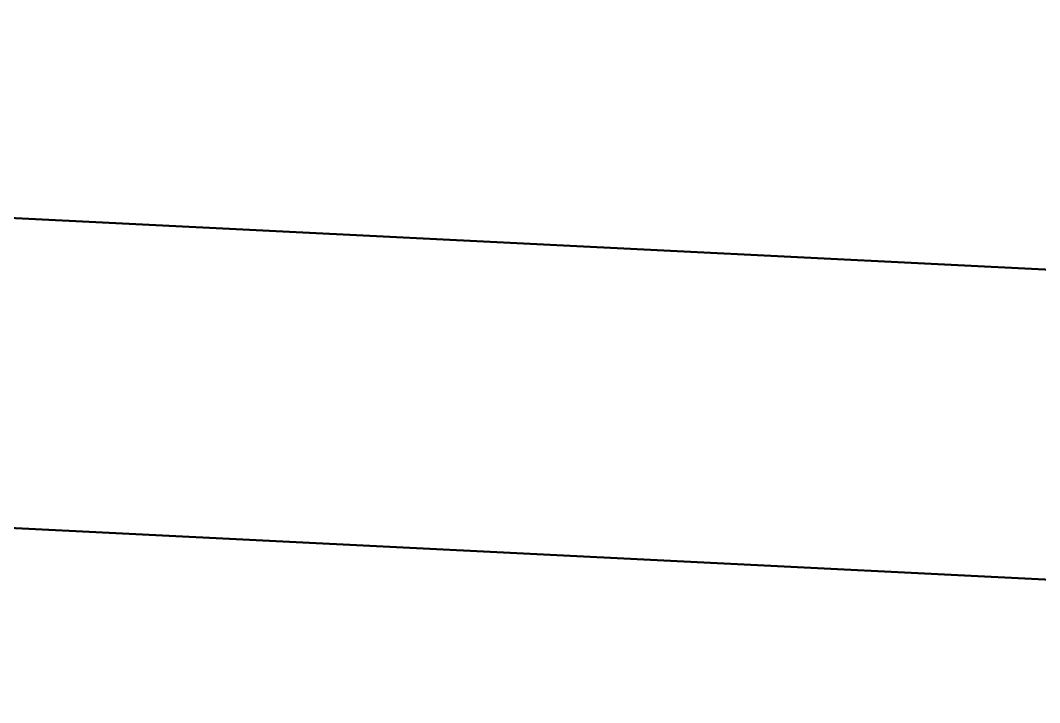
# Model space of a CAD drawing. Header units: metres. Extents: x 10 to 831, y 10 to 584.
# Drawn here: x 55.54 to 62.11, y 306 to 310.4 of the extents above; entities that cross this region are included whole.
import ezdxf

# ---------------------------------------------------------------- set-up
doc = ezdxf.new("R2010")
doc.units = ezdxf.units.M
doc.layers.add('CUT', color=7, linetype='Continuous', lineweight=50)
doc.layers.add('VIS', color=8, linetype='Continuous', lineweight=13)

msp = doc.modelspace()

# ---------------------------------------------------------------- linework, layer by layer
at = {"layer": 'CUT'}
for p, q in [((78, 308.002), (30, 310.402)), ((30, 308.402), (78, 306.002))]:
    msp.add_line(p, q, dxfattribs=at)
at = {"layer": 'VIS'}
for p, q in [((30, 310.402), (78, 308.002)), ((41.0104, 309.8516), (57.9816, 309.0028)), ((62.722, 308.766), (43.9076, 309.7068)), ((51.8084, 309.3116), (65.646, 308.6196)), ((53.6304, 309.2204), (55.676, 309.118)), ((54.9328, 309.1552), (57.3552, 309.0344)), ((55.0648, 309.1488), (55.5404, 309.1248)), ((55.2296, 309.1404), (55.6924, 309.1172)), ((55.3476, 309.1348), (55.8724, 309.1084)), ((55.6604, 309.1188), (55.4604, 309.1288)), ((55.6624, 309.1188), (55.4624, 309.1288)), ((55.4652, 309.1288), (55.6268, 309.1208)), ((55.4728, 309.1284), (55.6696, 309.1184)), ((55.6796, 309.118), (55.486, 309.1276)), ((55.9828, 309.1028), (55.4896, 309.1276)), ((55.5496, 309.1244), (55.7472, 309.1148)), ((55.558, 309.124), (55.756, 309.1144)), ((55.5664, 309.1236), (55.7632, 309.114)), ((55.5996, 309.122), (55.7996, 309.112)), ((55.604, 309.122), (55.8036, 309.112)), ((55.6184, 309.1212), (55.8144, 309.1112)), ((55.8444, 309.1096), (55.6456, 309.1196)), ((55.82, 309.1108), (55.6476, 309.1196)), ((55.6532, 309.1192), (55.8532, 309.1092)), ((55.654, 309.1192), (56.1468, 309.0948)), ((55.6604, 309.1188), (55.8604, 309.1088)), ((55.6624, 309.1188), (55.8624, 309.1088)), ((55.67, 309.1184), (55.87, 309.1084)), ((55.6796, 309.118), (55.8732, 309.1084)), ((55.716, 309.116), (55.9156, 309.1064)), ((55.7336, 309.1152), (55.88, 309.108)), ((55.966, 309.1036), (55.766, 309.1136)), ((55.7776, 309.1132), (56.346, 309.0848)), ((55.7828, 309.1128), (57.5492, 309.0244)), ((55.7884, 309.1124), (56.8884, 309.0576)), ((55.81, 309.1116), (55.9776, 309.1032)), ((55.82, 309.1108), (55.9928, 309.1024)), ((56.4236, 309.0808), (55.8236, 309.1108)), ((56.0352, 309.1004), (55.8376, 309.11)), ((55.8444, 309.1096), (56.0432, 309.1)), ((56.016, 309.1012), (55.8572, 309.1092)), ((55.8576, 309.1092), (56.0532, 309.0992)), ((55.8772, 309.108), (56.0372, 309.1)), ((55.8816, 309.108), (56.478, 309.078)), ((55.8996, 309.1072), (56.4988, 309.0772)), ((55.9032, 309.1068), (56.0768, 309.098)), ((55.904, 309.1068), (56.0744, 309.0984)), ((55.9184, 309.106), (56.1184, 309.096)), ((56.4912, 309.0776), (55.938, 309.1052)), ((55.9568, 309.104), (56.1056, 309.0968)), ((55.966, 309.1036), (56.1656, 309.0936)), ((55.9828, 309.1028), (56.182, 309.0928)), ((56.148, 309.0948), (55.9952, 309.1024)), ((56.0148, 309.1012), (56.1956, 309.0924)), ((56.016, 309.1012), (56.1744, 309.0932)), ((56.0236, 309.1008), (56.2236, 309.0908)), ((56.024, 309.1008), (56.1892, 309.0924)), ((56.0248, 309.1008), (56.2184, 309.0912)), ((56.0352, 309.1004), (56.2328, 309.0904)), ((56.0444, 309.0996), (56.5928, 309.0724)), ((56.07, 309.0984), (56.2492, 309.0896)), ((56.1172, 309.096), (56.3116, 309.0864)), ((56.1224, 309.096), (56.6756, 309.0684)), ((56.3108, 309.0864), (56.1284, 309.0956)), ((56.1328, 309.0952), (56.6676, 309.0688)), ((56.3088, 309.0864), (56.1396, 309.0952)), ((56.148, 309.0948), (56.3008, 309.0868)), ((56.1552, 309.0944), (56.3092, 309.0864)), ((56.192, 309.0924), (56.3912, 309.0824)), ((56.2408, 309.09), (56.432, 309.0804)), ((56.2492, 309.0896), (56.444, 309.08)), ((56.26, 309.0888), (56.4312, 309.0804)), ((56.2604, 309.0888), (56.7108, 309.0664)), ((56.4604, 309.0788), (56.2604, 309.0888)), ((56.274, 309.0884), (56.4736, 309.0784)), ((56.286, 309.0876), (56.7408, 309.0648)), ((56.3064, 309.0868), (56.462, 309.0788)), ((56.3088, 309.0864), (56.4784, 309.078)), ((56.3108, 309.0864), (56.4936, 309.0772)), ((56.5104, 309.0764), (56.3152, 309.0864)), ((56.5112, 309.0764), (56.3384, 309.0852)), ((56.4036, 309.082), (56.6036, 309.072)), ((56.4332, 309.0804), (56.5944, 309.0724)), ((56.6396, 309.07), (56.4408, 309.08)), ((56.4452, 309.0796), (56.6452, 309.0696)), ((56.4816, 309.078), (56.6496, 309.0696)), ((56.5104, 309.0764), (56.7056, 309.0668)), ((56.5112, 309.0764), (56.684, 309.068)), ((57.5428, 309.0248), (56.544, 309.0748)), ((56.7652, 309.0636), (56.5656, 309.0736)), ((56.5972, 309.072), (56.7708, 309.0636)), ((56.638, 309.07), (56.8368, 309.06)), ((56.6396, 309.07), (56.8384, 309.06)), ((56.84, 309.06), (56.64, 309.07)), ((56.6484, 309.0696), (56.8244, 309.0608)), ((56.6552, 309.0692), (56.8548, 309.0592)), ((56.686, 309.0676), (56.8512, 309.0596)), ((57.1628, 309.044), (56.698, 309.0672)), ((56.7176, 309.066), (56.9172, 309.056)), ((56.738, 309.0652), (56.9188, 309.056)), ((56.7472, 309.0648), (56.9452, 309.0548)), ((56.7484, 309.0644), (56.9484, 309.0544)), ((56.7652, 309.0636), (56.9652, 309.0536)), ((56.7792, 309.0632), (56.978, 309.0532)), ((56.788, 309.0628), (56.9676, 309.0536)), ((56.794, 309.0624), (56.99, 309.0524)), ((56.7996, 309.062), (56.9932, 309.0524)), ((56.9672, 309.0536), (56.8084, 309.0616)), ((56.9868, 309.0528), (56.8172, 309.0612)), ((56.8364, 309.06), (56.9964, 309.052)), ((56.84, 309.06), (57.04, 309.05)), ((56.84, 309.06), (57.04, 309.05)), ((56.842, 309.06), (57.0412, 309.05)), ((57.4372, 309.03), (56.848, 309.0596)), ((56.8496, 309.0596), (56.9984, 309.052)), ((56.8628, 309.0588), (57.0628, 309.0488)), ((56.8956, 309.0572), (57.09, 309.0476)), ((56.9316, 309.0556), (57.1284, 309.0456)), ((56.9672, 309.0536), (57.1256, 309.0456)), ((56.9868, 309.0528), (57.156, 309.044)), ((57.2024, 309.042), (57.0296, 309.0504)), ((57.0312, 309.0504), (57.2268, 309.0408)), ((57.0376, 309.05), (57.2164, 309.0412)), ((57.0444, 309.0496), (57.634, 309.0204)), ((57.0808, 309.048), (57.2348, 309.0404)), ((57.0836, 309.048), (57.274, 309.0384)), ((57.268, 309.0388), (57.0976, 309.0472)), ((57.1288, 309.0456), (57.326, 309.0356)), ((57.1396, 309.0452), (57.336, 309.0352)), ((57.1432, 309.0448), (57.3432, 309.0348)), ((57.1536, 309.0444), (57.3216, 309.036)), ((57.1556, 309.0444), (57.3536, 309.0344)), ((57.1964, 309.042), (57.3424, 309.0348)), ((57.1988, 309.042), (57.3988, 309.032)), ((57.2024, 309.042), (57.3748, 309.0332)), ((57.2204, 309.0408), (57.418, 309.0312)), ((57.4068, 309.0316), (57.2244, 309.0408)), ((57.4296, 309.0304), (57.23, 309.0404)), ((57.2672, 309.0388), (57.4592, 309.0292)), ((57.268, 309.0388), (57.4384, 309.03)), ((57.2744, 309.0384), (58.2748, 308.9884)), ((57.3404, 309.0348), (57.4844, 309.0276)), ((57.348, 309.0344), (57.5136, 309.0264)), ((57.3872, 309.0328), (57.5784, 309.0232)), ((57.3916, 309.0324), (59.4616, 308.9288)), ((57.4008, 309.032), (57.5624, 309.024)), ((57.4068, 309.0316), (57.5896, 309.0224)), ((57.966, 309.0036), (57.4132, 309.0312)), ((57.6168, 309.0212), (57.4232, 309.0308)), ((57.4332, 309.0304), (57.632, 309.0204)), ((57.9184, 309.006), (57.4428, 309.03)), ((57.4452, 309.0296), (57.594, 309.0224)), ((57.6608, 309.0188), (57.4608, 309.0288)), ((57.4612, 309.0288), (57.6416, 309.02)), ((57.9548, 309.0044), (57.4616, 309.0288)), ((57.4724, 309.0284), (58.0692, 308.9984)), ((57.6828, 309.018), (57.4872, 309.0276)), ((57.4988, 309.0272), (57.9536, 309.0044)), ((57.5072, 309.0268), (58.0556, 308.9992)), ((57.676, 309.018), (57.5232, 309.026)), ((57.574, 309.0232), (57.7676, 309.0136)), ((57.5776, 309.0232), (57.7736, 309.0132)), ((59.2736, 308.9384), (57.58, 309.0232)), ((57.5972, 309.022), (58.1504, 308.9944)), ((57.6012, 309.022), (57.7596, 309.014)), ((57.6032, 309.022), (57.8032, 309.012)), ((57.6168, 309.0212), (57.8108, 309.0116)), ((57.6536, 309.0192), (57.8536, 309.0092)), ((57.6608, 309.0188), (57.8608, 309.0088)), ((57.6708, 309.0184), (57.8708, 309.0084)), ((57.674, 309.0184), (57.8684, 309.0084)), ((57.676, 309.018), (57.8288, 309.0104)), ((57.6828, 309.018), (57.878, 309.008)), ((57.7096, 309.0164), (57.9088, 309.0064)), ((57.8932, 309.0072), (57.7204, 309.016)), ((57.7288, 309.0156), (57.9196, 309.006)), ((57.7504, 309.0144), (58.7476, 308.9648)), ((57.7624, 309.014), (58.2128, 308.9912)), ((57.7812, 309.0128), (57.9276, 309.0056)), ((57.7824, 309.0128), (59.92, 308.906)), ((57.7956, 309.0124), (58.2752, 308.9884)), ((57.7976, 309.012), (58.3228, 308.986)), ((57.808, 309.0116), (58.0028, 309.002)), ((57.814, 309.0112), (58.0096, 309.0016)), ((58.4232, 308.9808), (57.8232, 309.0108)), ((57.8256, 309.0108), (57.9936, 309.0024)), ((58.0032, 309.002), (57.834, 309.0104)), ((58.0024, 309.002), (57.842, 309.01)), ((57.8612, 309.0088), (58.0168, 309.0012)), ((57.8652, 309.0088), (58.0448, 308.9996)), ((57.8932, 309.0072), (58.066, 308.9988)), ((57.9364, 309.0052), (58.1344, 308.9952)), ((57.9548, 309.0044), (58.1188, 308.996)), ((57.9736, 309.0032), (58.1728, 308.9932)), ((57.9884, 309.0024), (58.7744, 308.9632)), ((57.9936, 309.0024), (58.5572, 308.974)), ((58.0032, 309.002), (58.1728, 308.9932)), ((58.0064, 309.0016), (58.1608, 308.994)), ((58.0232, 309.0008), (58.2232, 308.9908)), ((58.0364, 309), (58.2284, 308.9904)), ((58.0456, 308.9996), (58.2456, 308.9896)), ((58.1136, 308.9964), (58.3104, 308.9864)), ((58.7312, 308.9656), (58.1316, 308.9956)), ((58.204, 308.992), (61.514, 308.8264)), ((58.252, 308.9896), (58.8508, 308.9596)), ((58.4608, 308.9788), (58.2608, 308.9888)), ((58.2704, 308.9884), (58.47, 308.9784)), ((58.4924, 308.9772), (58.3016, 308.9868)), ((58.5028, 308.9768), (58.32, 308.986)), ((58.3316, 308.9856), (58.9308, 308.9556)), ((58.3324, 308.9852), (58.506, 308.9768)), ((58.338, 308.9852), (58.4868, 308.9776)), ((58.3488, 308.9844), (58.5424, 308.9748)), ((58.3664, 308.9836), (58.5124, 308.9764)), ((58.3688, 308.9836), (58.53, 308.9756)), ((58.392, 308.9824), (58.5856, 308.9728)), ((58.5524, 308.9744), (58.394, 308.9824)), ((58.3984, 308.982), (58.5984, 308.972)), ((58.406, 308.9816), (58.6036, 308.972)), ((58.4092, 308.9816), (58.5852, 308.9728)), ((58.5844, 308.9728), (58.4116, 308.9816)), ((58.4168, 308.9812), (58.562, 308.974)), ((58.4296, 308.9804), (58.9976, 308.952)), ((58.4356, 308.9804), (58.6348, 308.9704)), ((58.4524, 308.9792), (58.6468, 308.9696)), ((58.4536, 308.9792), (58.6536, 308.9692)), ((58.4608, 308.9788), (58.6608, 308.9688)), ((58.4656, 308.9788), (60.8832, 308.858)), ((58.4672, 308.9788), (58.646, 308.9696)), ((58.4924, 308.9772), (58.6836, 308.968)), ((58.4976, 308.9772), (58.6656, 308.9688)), ((58.5028, 308.9768), (58.6856, 308.9676)), ((58.6812, 308.968), (58.5116, 308.9764)), ((58.5336, 308.9752), (58.7244, 308.9656)), ((58.5524, 308.9744), (58.7108, 308.9664)), ((59.5496, 308.9244), (58.5584, 308.974)), ((58.7624, 308.964), (58.5628, 308.974)), ((58.7636, 308.964), (58.564, 308.974)), ((58.5844, 308.9728), (58.7572, 308.964)), ((58.6072, 308.9716), (59.1788, 308.9432)), ((58.6236, 308.9708), (59.0864, 308.9476)), ((58.6296, 308.9704), (59.5212, 308.926)), ((58.6556, 308.9692), (58.8268, 308.9608)), ((58.8548, 308.9592), (58.6596, 308.9692)), ((58.8632, 308.9588), (58.6632, 308.9688)), ((58.6812, 308.968), (58.8504, 308.9596)), ((58.6956, 308.9672), (59.2944, 308.9372)), ((58.708, 308.9668), (59.3, 308.9372)), ((58.7464, 308.9648), (58.9464, 308.9548)), ((58.7548, 308.9644), (59.2344, 308.9404)), ((58.7564, 308.964), (59.3512, 308.9344)), ((58.7624, 308.964), (58.9624, 308.954)), ((58.77, 308.9636), (58.9688, 308.9536)), ((58.794, 308.9624), (58.9496, 308.9544)), ((58.8028, 308.962), (59.0024, 308.952)), ((59.0264, 308.9508), (58.8268, 308.9608)), ((58.8548, 308.9592), (59.0504, 308.9496)), ((58.9332, 308.9552), (59.082, 308.948)), ((58.9424, 308.9548), (59.122, 308.946)), ((58.9512, 308.9544), (59.0976, 308.9472)), ((58.97, 308.9536), (59.5184, 308.926)), ((58.9848, 308.9528), (59.5832, 308.9228)), ((58.9876, 308.9528), (59.1832, 308.9428)), ((59.0088, 308.9516), (59.598, 308.922)), ((59.0148, 308.9512), (59.7732, 308.9132)), ((59.0264, 308.9508), (59.2, 308.942)), ((59.0264, 308.9508), (59.226, 308.9408)), ((59.24, 308.94), (59.04, 308.95)), ((59.2044, 308.9416), (59.0516, 308.9496)), ((59.0632, 308.9488), (59.66, 308.9192)), ((59.2564, 308.9392), (59.0656, 308.9488)), ((59.2752, 308.9384), (59.1024, 308.9468)), ((59.1056, 308.9468), (59.3024, 308.9368)), ((59.1232, 308.946), (59.3168, 308.936)), ((59.1256, 308.9456), (59.324, 308.936)), ((59.1376, 308.9452), (59.336, 308.9352)), ((59.1588, 308.944), (59.3588, 308.934)), ((59.1696, 308.9436), (59.3376, 308.9352)), ((59.2044, 308.9416), (59.3572, 308.934)), ((59.4016, 308.932), (59.2052, 308.9416)), ((59.4224, 308.9308), (59.2236, 308.9408)), ((59.2308, 308.9404), (59.4252, 308.9308)), ((59.24, 308.94), (59.44, 308.93)), ((59.24, 308.94), (59.44, 308.93)), ((59.2416, 308.94), (59.3976, 308.932)), ((59.2564, 308.9392), (59.4472, 308.9296)), ((59.8096, 308.9116), (59.2568, 308.9392)), ((59.264, 308.9388), (59.7148, 308.9164)), ((59.2752, 308.9384), (59.448, 308.9296)), ((59.2956, 308.9372), (59.4924, 308.9272)), ((59.3044, 308.9368), (59.9024, 308.9068)), ((59.5036, 308.9268), (59.3452, 308.9348)), ((59.554, 308.9244), (59.3604, 308.934)), ((59.562, 308.924), (59.362, 308.934)), ((59.5632, 308.924), (59.3632, 308.934)), ((59.3668, 308.9336), (59.5616, 308.924)), ((59.5988, 308.922), (59.416, 308.9312)), ((59.4212, 308.9308), (59.62, 308.9212)), ((59.4224, 308.9308), (59.6212, 308.9208)), ((59.4412, 308.93), (59.994, 308.9024)), ((59.4684, 308.9284), (59.668, 308.9184)), ((59.5036, 308.9268), (59.662, 308.9188)), ((59.514, 308.9264), (59.714, 308.9164)), ((59.6976, 308.9172), (59.528, 308.9256)), ((59.5364, 308.9252), (59.6824, 308.918)), ((59.5372, 308.9252), (59.7332, 308.9152)), ((59.5492, 308.9244), (59.7032, 308.9168)), ((59.554, 308.9244), (59.748, 308.9148)), ((59.562, 308.924), (59.762, 308.914)), ((59.5632, 308.924), (59.7628, 308.914)), ((59.5772, 308.9232), (59.7224, 308.916)), ((59.5988, 308.922), (59.7816, 308.9128)), ((59.6024, 308.922), (59.8024, 308.912)), ((59.6456, 308.9196), (59.8456, 308.9096)), ((59.6608, 308.9188), (60.1992, 308.892)), ((59.6712, 308.9184), (59.8712, 308.9084)), ((59.68, 308.918), (59.8708, 308.9084)), ((59.6976, 308.9172), (59.8672, 308.9088)), ((59.714, 308.9164), (60.1936, 308.8924)), ((59.7204, 308.916), (59.894, 308.9072)), ((60.2552, 308.8892), (59.7624, 308.914)), ((59.9664, 308.9036), (59.7936, 308.9124)), ((60.4228, 308.8808), (59.8232, 308.9108)), ((59.826, 308.9108), (59.9748, 308.9032)), ((60.0204, 308.9008), (59.8292, 308.9104)), ((60.0272, 308.9008), (59.832, 308.9104)), ((59.8416, 308.91), (60.0096, 308.9016)), ((59.8492, 308.9096), (60.448, 308.8796)), ((60.0636, 308.8988), (59.8632, 308.9088)), ((59.8744, 308.9084), (60.9744, 308.8532)), ((59.898, 308.9072), (60.0916, 308.8976)), ((59.898, 308.9072), (60.7728, 308.8632)), ((59.9268, 308.9056), (60.4196, 308.8812)), ((59.9584, 308.904), (60.158, 308.894)), ((59.9592, 308.904), (60.1516, 308.8944)), ((59.9644, 308.9036), (60.1632, 308.894)), ((59.9664, 308.9036), (60.1392, 308.8952)), ((60.1376, 308.8952), (59.9792, 308.9032)), ((59.9816, 308.9028), (60.1432, 308.8948)), ((59.998, 308.902), (60.1976, 308.892)), ((60.0092, 308.9016), (60.2036, 308.892)), ((60.2176, 308.8912), (60.0188, 308.9012)), ((60.0204, 308.9008), (60.2112, 308.8916)), ((60.0232, 308.9008), (60.6228, 308.8708)), ((60.0248, 308.9008), (60.196, 308.8924)), ((60.0272, 308.9008), (60.2224, 308.8908)), ((60.0292, 308.9004), (60.2284, 308.8904)), ((60.0636, 308.8988), (60.2636, 308.8888)), ((60.1212, 308.896), (60.2676, 308.8888)), ((60.1376, 308.8952), (60.6136, 308.8712)), ((60.1616, 308.894), (60.3572, 308.884)), ((60.3612, 308.884), (60.1616, 308.894)), ((60.3624, 308.884), (60.1628, 308.894)), ((60.166, 308.8936), (60.6288, 308.8704)), ((60.17, 308.8936), (60.346, 308.8848)), ((60.3752, 308.8832), (60.206, 308.8916)), ((60.216, 308.8912), (60.4148, 308.8812)), ((60.2176, 308.8912), (60.4164, 308.8812)), ((60.4612, 308.8788), (60.2612, 308.8888)), ((60.2672, 308.8888), (60.4668, 308.8788)), ((60.2868, 308.8876), (60.8792, 308.858)), ((60.4904, 308.8776), (60.2956, 308.8872)), ((60.3132, 308.8864), (60.5128, 308.8764)), ((60.3148, 308.8864), (60.5132, 308.8764)), ((60.3208, 308.886), (60.5168, 308.876)), ((60.3272, 308.8856), (60.5252, 308.8756)), ((60.3472, 308.8848), (62.4848, 308.7776)), ((60.3488, 308.8844), (60.5044, 308.8768)), ((60.3612, 308.884), (60.5612, 308.874)), ((60.3624, 308.884), (60.5624, 308.874)), ((60.3752, 308.8832), (60.5448, 308.8748)), ((60.4328, 308.8804), (60.6156, 308.8712)), ((60.4612, 308.8788), (60.6612, 308.8688)), ((60.512, 308.8764), (61.0836, 308.848)), ((60.6948, 308.8672), (60.512, 308.8764)), ((60.5136, 308.8764), (60.6816, 308.868)), ((60.5312, 308.8756), (60.986, 308.8528)), ((61.1392, 308.8452), (60.54, 308.8752)), ((60.7324, 308.8652), (60.5796, 308.8732)), ((60.784, 308.8628), (60.5932, 308.8724)), ((60.6788, 308.868), (60.8752, 308.8584)), ((60.6948, 308.8672), (60.8776, 308.858)), ((60.7064, 308.8668), (60.8524, 308.8592)), ((60.7188, 308.866), (60.8676, 308.8588)), ((60.7324, 308.8652), (60.8852, 308.8576)), ((60.738, 308.8652), (60.9176, 308.856)), ((60.7396, 308.8652), (61.3392, 308.8352)), ((60.7576, 308.864), (60.9576, 308.854)), ((60.7604, 308.864), (60.9596, 308.854)), ((60.766, 308.8636), (61.2164, 308.8412)), ((61.366, 308.8336), (60.7768, 308.8632)), ((60.7844, 308.8628), (60.9752, 308.8532)), ((60.7876, 308.8628), (60.982, 308.8528)), ((60.802, 308.862), (61.002, 308.852)), ((61.0128, 308.8512), (60.814, 308.8612)), ((60.826, 308.8608), (61.0172, 308.8512)), ((60.8456, 308.8596), (61.0456, 308.8496)), ((60.8756, 308.8584), (61.476, 308.8284)), ((60.9256, 308.8556), (61.1204, 308.846)), ((61.0892, 308.8476), (60.9304, 308.8556)), ((60.944, 308.8548), (61.1396, 308.8452)), ((60.9496, 308.8544), (61.1108, 308.8464)), ((60.9732, 308.8532), (61.5624, 308.824)), ((60.9892, 308.8524), (61.1548, 308.8444)), ((60.9932, 308.8524), (61.1528, 308.8444)), ((61.0128, 308.8512), (61.2116, 308.8416)), ((61.052, 308.8492), (61.2508, 308.8396)), ((61.0532, 308.8492), (61.5612, 308.824)), ((61.0812, 308.848), (61.6496, 308.8196)), ((61.0892, 308.8476), (61.2476, 308.8396)), ((61.0916, 308.8476), (61.5544, 308.8244)), ((61.092, 308.8472), (62.0904, 308.7976)), ((61.6536, 308.8192), (61.1004, 308.8468)), ((61.1076, 308.8468), (61.306, 308.8368)), ((61.12, 308.846), (61.3184, 308.836)), ((61.1856, 308.8428), (61.3536, 308.8344)), ((61.1972, 308.842), (61.3972, 308.832)), ((61.392, 308.8324), (61.2224, 308.8408)), ((61.2244, 308.8408), (61.822, 308.8108)), ((61.254, 308.8392), (61.454, 308.8292)), ((61.2656, 308.8388), (61.4624, 308.8288)), ((61.282, 308.838), (61.4372, 308.83)), ((61.2848, 308.8376), (61.8376, 308.81)), ((61.2912, 308.8376), (61.4376, 308.83)), ((61.2976, 308.8372), (61.4972, 308.8272)), ((61.4916, 308.8276), (61.2976, 308.8372)), ((61.314, 308.8364), (61.4628, 308.8288)), ((61.548, 308.8248), (61.3572, 308.834)), ((61.538, 308.8252), (61.3776, 308.8332)), ((61.4088, 308.8316), (61.6076, 308.8216)), ((61.438, 308.83), (61.6188, 308.8212)), ((61.6592, 308.8192), (61.4644, 308.8288)), ((61.4652, 308.8288), (61.6648, 308.8188)), ((61.4832, 308.828), (62.0184, 308.8012)), ((61.4916, 308.8276), (61.6852, 308.8176)), ((61.4964, 308.8272), (61.6924, 308.8172)), ((61.5228, 308.826), (62.7632, 308.764)), ((61.7008, 308.8168), (61.5304, 308.8256)), ((61.548, 308.8248), (61.7392, 308.8152)), ((61.5572, 308.824), (61.7568, 308.814)), ((61.566, 308.8236), (61.7604, 308.814)), ((61.7908, 308.8124), (61.608, 308.8216)), ((61.8204, 308.8108), (61.6208, 308.8208)), ((61.6512, 308.8196), (61.8168, 308.8112)), ((61.672, 308.8184), (61.872, 308.8084)), ((62.3272, 308.7856), (61.728, 308.8156)), ((62.2272, 308.7908), (61.7344, 308.8152)), ((61.744, 308.8148), (62.502, 308.7768)), ((61.7516, 308.8144), (62.3152, 308.7864)), ((61.7908, 308.8124), (61.9732, 308.8032)), ((61.8152, 308.8112), (61.9948, 308.8024)), ((61.8204, 308.8108), (62.02, 308.8008)), ((62.4228, 308.7808), (61.8228, 308.8108)), ((61.8344, 308.8104), (62.028, 308.8004)), ((62.04, 308.8), (61.84, 308.81)), ((61.8452, 308.8096), (62.0448, 308.7996)), ((61.8576, 308.8092), (62.0256, 308.8008)), ((61.866, 308.8088), (62.4584, 308.7792)), ((61.8764, 308.808), (62.0224, 308.8008)), ((62.0404, 308.8), (61.8816, 308.808)), ((61.8824, 308.808), (62.0744, 308.7984)), ((61.8956, 308.8072), (62.0784, 308.798)), ((61.8988, 308.8072), (62.3916, 308.7824)), ((62.0696, 308.7984), (61.9, 308.8068)), ((61.9172, 308.806), (62.0788, 308.798)), ((61.9276, 308.8056), (62.5272, 308.7756)), ((61.9308, 308.8056), (62.1068, 308.7968)), ((61.9524, 308.8044), (62.432, 308.7804)), ((61.9672, 308.8036), (62.418, 308.7812)), ((61.9724, 308.8032), (62.1636, 308.794)), ((62.0016, 308.802), (62.2012, 308.792)), ((62.0172, 308.8012), (62.1716, 308.7936)), ((62.0228, 308.8008), (62.6224, 308.7708)), ((62.04, 308.8), (62.24, 308.79)), ((62.04, 308.8), (62.24, 308.79)), ((62.0404, 308.8), (62.1988, 308.792)), ((62.054, 308.7992), (62.254, 308.7892)), ((62.0696, 308.7984), (62.2392, 308.79)), ((30, 308.402), (78, 306.002)), ((63.204, 306.7416), (42.5292, 307.7756)), ((56.2236, 307.0908), (53.9648, 307.2036)), ((57.3532, 307.0344), (54.4092, 307.1816)), ((58.7796, 306.9632), (55.1816, 307.1428)), ((55.664, 307.1188), (55.1888, 307.1424)), ((55.8996, 307.1072), (55.3004, 307.1368)), ((57.3916, 307.0324), (55.322, 307.136)), ((55.5496, 307.1244), (55.3524, 307.1344)), ((55.5548, 307.1244), (55.3548, 307.1344)), ((55.5592, 307.124), (55.3608, 307.134)), ((55.8464, 307.1096), (55.3836, 307.1328)), ((55.568, 307.1236), (55.3872, 307.1328)), ((55.5996, 307.122), (55.3996, 307.132)), ((55.4172, 307.1312), (55.5688, 307.1236)), ((55.9732, 307.1032), (55.4272, 307.1308)), ((55.4368, 307.13), (55.628, 307.1208)), ((55.6468, 307.1196), (55.4476, 307.1296)), ((55.6312, 307.1204), (55.462, 307.1288)), ((56.0444, 307.0996), (55.496, 307.1272)), ((55.51, 307.1264), (57.58, 307.0232)), ((55.6592, 307.1192), (55.5104, 307.1264)), ((55.716, 307.116), (55.5168, 307.126)), ((55.5272, 307.1256), (55.7272, 307.1156)), ((55.6988, 307.1172), (55.5404, 307.1248)), ((55.7488, 307.1144), (55.5504, 307.1244)), ((56.1436, 307.0948), (55.5528, 307.1244)), ((55.568, 307.1236), (55.7484, 307.1144)), ((55.6312, 307.1204), (55.8008, 307.112)), ((55.81, 307.1116), (55.642, 307.12)), ((55.8576, 307.1092), (55.662, 307.1188)), ((56.2588, 307.0892), (55.6696, 307.1184)), ((55.6988, 307.1172), (55.8572, 307.1092)), ((55.8772, 307.108), (55.7176, 307.116)), ((56.26, 307.0888), (55.7468, 307.1148)), ((55.7488, 307.1144), (55.9476, 307.1048)), ((56.352, 307.0844), (55.7528, 307.1144)), ((55.9456, 307.1048), (55.7628, 307.114)), ((55.9596, 307.104), (55.7632, 307.114)), ((55.816, 307.1112), (56.0108, 307.1016)), ((56.0248, 307.1008), (55.8312, 307.1104)), ((56.44, 307.08), (55.84, 307.11)), ((56.44, 307.08), (55.84, 307.11)), ((56.0528, 307.0992), (55.8544, 307.1092)), ((56.024, 307.1008), (55.8584, 307.1092)), ((55.866, 307.1088), (56.4552, 307.0792)), ((56.024, 307.1008), (55.872, 307.1084)), ((56.0264, 307.1008), (55.88, 307.108)), ((56.4288, 307.0804), (55.8904, 307.1076)), ((56.1132, 307.0964), (55.9208, 307.106)), ((56.522, 307.076), (55.9408, 307.1048)), ((55.9456, 307.1048), (56.1284, 307.0956)), ((60.6724, 306.8684), (55.9756, 307.1032)), ((56.1604, 307.094), (55.9836, 307.1028)), ((56.2004, 307.092), (56.0072, 307.1016)), ((56.2008, 307.092), (56.01, 307.1016)), ((57.0072, 307.0516), (56.0136, 307.1012)), ((56.024, 307.1008), (56.1756, 307.0932)), ((56.04, 307.1), (56.64, 307.07)), ((56.2404, 307.09), (56.0416, 307.1)), ((56.0528, 307.0992), (56.2512, 307.0896)), ((56.8612, 307.0588), (56.1104, 307.0964)), ((56.7028, 307.0668), (56.1312, 307.0956)), ((56.5892, 307.0724), (56.1344, 307.0952)), ((56.3488, 307.0844), (56.1492, 307.0944)), ((56.1496, 307.0944), (61.1944, 306.8424)), ((56.3508, 307.0844), (56.1524, 307.0944)), ((56.352, 307.0844), (56.154, 307.0944)), ((56.1604, 307.094), (56.3368, 307.0852)), ((56.3624, 307.084), (56.1644, 307.0936)), ((56.2004, 307.092), (56.3936, 307.0824)), ((56.2008, 307.092), (56.3916, 307.0824)), ((56.4036, 307.082), (56.2036, 307.092)), ((56.3936, 307.0824), (56.2096, 307.0916)), ((56.42, 307.0808), (56.22, 307.0912)), ((56.8236, 307.0608), (56.2236, 307.0908)), ((56.392, 307.0824), (56.2392, 307.09)), ((56.4332, 307.0804), (56.272, 307.0884)), ((56.4952, 307.0772), (56.3028, 307.0868)), ((56.4928, 307.0772), (56.3076, 307.0868)), ((56.4636, 307.0788), (56.3092, 307.0864)), ((56.4816, 307.078), (56.3136, 307.0864)), ((56.552, 307.0744), (56.4032, 307.082)), ((56.4236, 307.0808), (56.6236, 307.0708)), ((56.6256, 307.0708), (56.426, 307.0808)), ((56.44, 307.08), (56.64, 307.07)), ((56.6396, 307.07), (56.4408, 307.08)), ((57.0508, 307.0496), (56.452, 307.0796)), ((56.6112, 307.0716), (56.4652, 307.0788)), ((56.6732, 307.0684), (56.4736, 307.0784)), ((56.648, 307.0696), (56.4784, 307.078)), ((56.6304, 307.0704), (56.4788, 307.078)), ((56.6844, 307.0676), (56.4848, 307.0776)), ((56.65, 307.0696), (56.4916, 307.0776)), ((56.686, 307.0676), (56.5204, 307.076)), ((56.7252, 307.0656), (56.5252, 307.0756)), ((57.1256, 307.0456), (56.526, 307.0756)), ((56.752, 307.0644), (56.5524, 307.0744)), ((56.7536, 307.0644), (56.554, 307.0744)), ((57.4476, 307.0296), (56.5724, 307.0732)), ((57.36, 307.034), (56.574, 307.0732)), ((56.7792, 307.0632), (56.58, 307.0728)), ((56.794, 307.0624), (56.598, 307.072)), ((56.7992, 307.062), (56.5992, 307.072)), ((56.7996, 307.062), (56.606, 307.0716)), ((56.6256, 307.0708), (56.8248, 307.0608)), ((56.6304, 307.0704), (56.782, 307.0628)), ((56.6396, 307.07), (56.8384, 307.06)), ((57.242, 307.04), (56.642, 307.07)), ((56.648, 307.0696), (56.8172, 307.0612)), ((56.65, 307.0696), (56.8084, 307.0616)), ((56.8604, 307.0588), (56.6604, 307.0688)), ((56.8364, 307.06), (56.6768, 307.068)), ((56.866, 307.0588), (56.6896, 307.0676)), ((56.726, 307.0656), (57.3252, 307.0356)), ((57.3256, 307.0356), (56.7344, 307.0652)), ((56.752, 307.0644), (56.952, 307.0544)), ((57.222, 307.0408), (56.76, 307.064)), ((56.9284, 307.0556), (56.7728, 307.0632)), ((56.932, 307.0556), (56.7736, 307.0632)), ((56.9648, 307.0536), (56.7736, 307.0632)), ((57.626, 307.0208), (56.8044, 307.0616)), ((57.0028, 307.052), (56.85, 307.0596)), ((57.0416, 307.05), (56.8588, 307.0592)), ((56.8604, 307.0588), (57.0604, 307.0488)), ((56.866, 307.0588), (57.0424, 307.05)), ((57.4296, 307.0304), (56.8836, 307.058)), ((56.914, 307.0564), (57.376, 307.0332)), ((57.4008, 307.032), (56.9172, 307.056)), ((57.1288, 307.0456), (56.9312, 307.0556)), ((57.1416, 307.0448), (56.9588, 307.054)), ((56.9648, 307.0536), (57.1556, 307.0444)), ((57.1472, 307.0448), (56.9676, 307.0536)), ((56.9688, 307.0536), (57.7904, 307.0124)), ((56.9844, 307.0528), (57.1792, 307.0432)), ((57.1536, 307.0444), (56.9856, 307.0528)), ((57.4452, 307.0296), (56.9984, 307.052)), ((57.206, 307.0416), (57.0064, 307.0516)), ((57.1628, 307.044), (57.008, 307.0516)), ((57.0416, 307.05), (57.2244, 307.0408)), ((57.2332, 307.0404), (57.048, 307.0496)), ((57.1964, 307.042), (57.05, 307.0496)), ((57.9936, 307.0024), (57.0544, 307.0492)), ((57.2372, 307.04), (57.0856, 307.0476)), ((57.7096, 307.0164), (57.1116, 307.0464)), ((57.2868, 307.0376), (57.1156, 307.0464)), ((57.3256, 307.0356), (57.156, 307.044)), ((57.7352, 307.0152), (57.1936, 307.0424)), ((57.3892, 307.0324), (57.2348, 307.0404)), ((57.4348, 307.0304), (57.236, 307.04)), ((57.2372, 307.04), (57.3888, 307.0324)), ((57.472, 307.0284), (57.2724, 307.0384)), ((57.4612, 307.0288), (57.2804, 307.038)), ((57.8672, 307.0088), (57.3144, 307.0364)), ((57.3256, 307.0356), (57.4952, 307.0272)), ((57.5328, 307.0252), (57.336, 307.0352)), ((57.54, 307.0248), (57.3416, 307.0348)), ((57.5412, 307.0248), (57.3432, 307.0348)), ((57.5512, 307.0244), (57.3512, 307.0344)), ((57.374, 307.0332), (57.916, 307.0064)), ((57.574, 307.0232), (57.3804, 307.0328)), ((57.5776, 307.0232), (57.382, 307.0328)), ((57.572, 307.0232), (57.3956, 307.0324)), ((57.9028, 307.0068), (57.402, 307.032)), ((57.6032, 307.022), (57.4032, 307.032)), ((57.4348, 307.0304), (57.6336, 307.0204)), ((57.6012, 307.022), (57.4428, 307.03)), ((57.6608, 307.0188), (57.4608, 307.0288)), ((57.7288, 307.0156), (57.5376, 307.0252)), ((57.5688, 307.0236), (58.07, 306.9984)), ((57.572, 307.0232), (57.7484, 307.0144)), ((57.6012, 307.022), (57.7596, 307.014)), ((58.3628, 306.984), (57.612, 307.0216)), ((57.814, 307.0112), (57.6184, 307.0212)), ((58.2232, 306.9908), (57.634, 307.0204)), ((57.7812, 307.0128), (57.6352, 307.0204)), ((57.7956, 307.0124), (57.636, 307.0204)), ((58.1052, 306.9968), (57.6504, 307.0196)), ((57.8256, 307.0108), (57.6576, 307.0192)), ((57.6608, 307.0188), (57.8608, 307.0088)), ((57.8612, 307.0088), (57.7056, 307.0168)), ((57.7288, 307.0156), (57.9196, 307.006)), ((57.9528, 307.0044), (57.7528, 307.0144)), ((57.9192, 307.006), (57.7664, 307.0136)), ((57.9732, 307.0032), (57.7884, 307.0124)), ((58.006, 307.0016), (57.806, 307.0116)), ((58.0196, 307.0012), (57.8196, 307.0112)), ((57.8304, 307.0104), (58.4196, 306.9812)), ((58.0364, 307), (57.844, 307.01)), ((58.3148, 306.9864), (57.852, 307.0092)), ((58.4748, 306.9784), (57.8748, 307.0084)), ((58.4608, 306.9788), (57.8792, 307.008)), ((58.3688, 306.9836), (57.8848, 307.0076)), ((58.0404, 307), (57.8916, 307.0076)), ((58.1056, 306.9968), (57.908, 307.0068)), ((58.1136, 306.9964), (57.9164, 307.006)), ((58.1376, 306.9952), (57.9548, 307.0044)), ((58.184, 306.9928), (58.0032, 307.002)), ((58.0196, 307.0012), (58.2196, 306.9912)), ((58.2284, 306.9904), (58.0296, 307.0004)), ((58.23, 306.9904), (58.0312, 307.0004)), ((58.6072, 306.9716), (58.036, 307.0004)), ((58.2244, 306.9908), (58.0448, 306.9996)), ((58.2352, 306.9904), (58.0768, 306.998)), ((58.2752, 306.9884), (58.0808, 306.998)), ((58.6956, 306.9672), (58.0964, 306.9972)), ((58.278, 306.988), (58.1016, 306.9968)), ((58.3232, 306.986), (58.1236, 306.996)), ((58.324, 306.9856), (58.1244, 306.9956)), ((58.1376, 306.9952), (58.32, 306.986)), ((58.3448, 306.9848), (58.1468, 306.9948)), ((58.3468, 306.9848), (58.1472, 306.9948)), ((58.1532, 306.9944), (58.348, 306.9848)), ((58.342, 306.9848), (58.1728, 306.9932)), ((58.3984, 306.982), (58.1984, 306.992)), ((58.2172, 306.9912), (58.4036, 306.982)), ((58.3664, 306.9836), (58.22, 306.9908)), ((58.8232, 306.9608), (58.2232, 306.9908)), ((58.23, 306.9904), (58.4288, 306.9804)), ((58.2352, 306.9904), (58.394, 306.9824)), ((58.4356, 306.9804), (58.2364, 306.99)), ((58.2752, 306.9884), (58.4696, 306.9784)), ((58.278, 306.988), (58.4544, 306.9792)), ((58.4924, 306.9772), (58.3016, 306.9868)), ((58.324, 306.9856), (58.524, 306.976)), ((58.5192, 306.976), (58.326, 306.9856)), ((58.4976, 306.9772), (58.3296, 306.9856)), ((58.886, 306.9576), (58.34, 306.9852)), ((58.342, 306.9848), (58.5116, 306.9764)), ((58.5168, 306.976), (58.3584, 306.984)), ((58.6044, 306.9716), (58.4216, 306.9808)), ((58.6212, 306.9708), (58.4216, 306.9808)), ((58.4232, 306.9808), (58.6232, 306.9708)), ((59.2456, 306.9396), (58.46, 306.9792)), ((58.67, 306.9684), (58.47, 306.9784)), ((58.6556, 306.9692), (58.4848, 306.9776)), ((58.4924, 306.9772), (58.6836, 306.968)), ((58.5192, 306.976), (58.7124, 306.9664)), ((58.7136, 306.9664), (58.5284, 306.9756)), ((58.7292, 306.9656), (58.5308, 306.9756)), ((59.1312, 306.9456), (58.5316, 306.9756)), ((59.1496, 306.9444), (58.55, 306.9744)), ((58.7532, 306.9644), (58.5576, 306.974)), ((58.77, 306.9636), (58.5708, 306.9736)), ((59.0748, 306.9484), (58.5952, 306.9724)), ((58.8056, 306.9616), (58.6056, 306.9716)), ((58.8056, 306.9616), (58.6132, 306.9712)), ((58.6212, 306.9708), (58.8208, 306.9608)), ((58.8304, 306.9604), (58.632, 306.9704)), ((58.794, 306.9624), (58.6384, 306.97)), ((59.24, 306.94), (58.64, 306.97)), ((59.24, 306.94), (58.64, 306.97)), ((59.242, 306.94), (58.642, 306.97)), ((58.8416, 306.96), (58.6468, 306.9696)), ((59.9532, 306.9044), (58.6516, 306.9696)), ((58.8608, 306.9588), (58.6608, 306.9688)), ((58.9072, 306.9568), (58.7264, 306.9656)), ((58.962, 306.954), (58.776, 306.9632)), ((59.598, 306.922), (58.7764, 306.9632)), ((58.932, 306.9552), (58.7776, 306.9632)), ((58.9332, 306.9552), (58.7844, 306.9628)), ((58.972, 306.9532), (58.788, 306.9624)), ((58.9944, 306.9524), (58.7956, 306.9624)), ((59.2436, 306.94), (58.8048, 306.9616)), ((58.984, 306.9528), (58.8072, 306.9616)), ((59.0236, 306.9508), (58.8248, 306.9608)), ((59.0248, 306.9508), (58.826, 306.9608)), ((58.8304, 306.9604), (59.0288, 306.9504)), ((59.0032, 306.952), (58.8376, 306.96)), ((58.84, 306.96), (59.44, 306.93)), ((58.84, 306.96), (59.44, 306.93)), ((59.8456, 306.9096), (58.8472, 306.9596)), ((59.02, 306.9512), (58.8504, 306.9596)), ((59.3364, 306.9352), (58.8528, 306.9592)), ((58.8608, 306.9588), (59.0612, 306.9488)), ((59.318, 306.936), (58.8632, 306.9588)), ((59.48, 306.928), (58.8808, 306.958)), ((59.1028, 306.9468), (58.9052, 306.9568)), ((59.1056, 306.9468), (58.9092, 306.9564)), ((60.3324, 306.8852), (58.9336, 306.9552)), ((58.9408, 306.9548), (59.7624, 306.914)), ((59.5512, 306.9244), (58.952, 306.9544)), ((58.962, 306.954), (59.1484, 306.9444)), ((58.984, 306.9528), (59.1604, 306.944)), ((59.1696, 306.9436), (59.0016, 306.952)), ((59.02, 306.9512), (59.1892, 306.9424)), ((59.898, 306.9072), (59.0228, 306.9508)), ((59.0248, 306.9508), (59.2236, 306.9408)), ((59.1864, 306.9428), (59.028, 306.9504)), ((59.0408, 306.95), (59.2336, 306.9404)), ((59.0412, 306.95), (62.4344, 306.7804)), ((59.2336, 306.9404), (59.0508, 306.9496)), ((59.2924, 306.9372), (59.0944, 306.9472)), ((59.2956, 306.9372), (59.0984, 306.9472)), ((59.3044, 306.9368), (59.1048, 306.9468)), ((59.5644, 306.9236), (59.114, 306.9464)), ((59.3016, 306.9368), (59.122, 306.946)), ((59.18, 306.9428), (59.722, 306.916)), ((59.1864, 306.9428), (59.3452, 306.9348)), ((59.3608, 306.934), (59.2092, 306.9416)), ((59.2336, 306.9404), (59.416, 306.9312)), ((61.4364, 306.83), (59.2408, 306.94)), ((59.416, 306.9312), (59.2604, 306.9388)), ((59.4684, 306.9284), (59.2688, 306.9384)), ((59.4536, 306.9292), (59.2688, 306.9384)), ((59.4464, 306.9296), (59.2936, 306.9372)), ((59.522, 306.926), (59.322, 306.936)), ((59.322, 306.936), (59.5164, 306.926)), ((59.5236, 306.926), (59.3252, 306.9356)), ((59.5372, 306.9252), (59.3412, 306.9348)), ((59.5496, 306.9244), (59.3496, 306.9344)), ((59.5412, 306.9248), (59.3608, 306.934)), ((59.3608, 306.934), (59.5124, 306.9264)), ((59.5284, 306.9256), (59.3796, 306.9332)), ((59.598, 306.922), (59.398, 306.932)), ((59.4016, 306.932), (59.9912, 306.9024)), ((59.6024, 306.922), (59.4024, 306.932)), ((59.6192, 306.9212), (59.4192, 306.9312)), ((59.6304, 306.9204), (59.4496, 306.9296)), ((59.6612, 306.9188), (59.4612, 306.9288)), ((59.6652, 306.9188), (59.4996, 306.9272)), ((60.0248, 306.9008), (59.5112, 306.9264)), ((59.6896, 306.9176), (59.5132, 306.9264)), ((59.7068, 306.9168), (59.5208, 306.926)), ((59.5496, 306.9244), (59.7492, 306.9144)), ((60.1312, 306.8956), (59.5596, 306.924)), ((59.7948, 306.9124), (59.598, 306.922)), ((59.6192, 306.9212), (59.8192, 306.9112)), ((60.1016, 306.8968), (59.626, 306.9208)), ((59.6612, 306.9188), (59.8612, 306.9088)), ((59.8208, 306.9108), (59.662, 306.9188)), ((59.8416, 306.91), (59.6736, 306.9184)), ((59.8288, 306.9104), (59.6824, 306.918)), ((59.6896, 306.9176), (59.866, 306.9088)), ((59.8576, 306.9092), (59.7032, 306.9168)), ((59.9184, 306.906), (59.7204, 306.916)), ((59.9224, 306.906), (59.7224, 306.916)), ((60.342, 306.8848), (59.796, 306.912)), ((59.9676, 306.9036), (59.8156, 306.9112)), ((60.3996, 306.882), (59.818, 306.9112)), ((59.9816, 306.9028), (59.8204, 306.9108)), ((59.8208, 306.9108), (59.9792, 306.9032)), ((60.0292, 306.9004), (59.83, 306.9104)), ((60.3788, 306.8832), (59.84, 306.91)), ((60.0364, 306.9), (59.8672, 306.9088)), ((60.034, 306.9004), (59.874, 306.9084)), ((60.0668, 306.8988), (59.884, 306.9076)), ((60.4456, 306.8796), (59.8932, 306.9072)), ((59.9224, 306.906), (60.122, 306.896)), ((61.8772, 306.808), (59.928, 306.9056)), ((59.9676, 306.9036), (60.1192, 306.896)), ((60.194, 306.8924), (60.0088, 306.9016)), ((60.3272, 306.8856), (60.1288, 306.8956)), ((60.3452, 306.8848), (60.1452, 306.8948)), ((60.3296, 306.8856), (60.1468, 306.8948)), ((60.6104, 306.8716), (60.1484, 306.8944)), ((60.3484, 306.8844), (60.1488, 306.8944)), ((60.7504, 306.8644), (60.1508, 306.8944)), ((60.3272, 306.8856), (60.1616, 306.894)), ((60.3488, 306.8844), (60.1936, 306.8924)), ((60.3984, 306.882), (60.2036, 306.892)), ((60.3628, 306.884), (60.21, 306.8916)), ((60.3956, 306.8824), (60.2192, 306.8912)), ((60.4228, 306.8808), (60.2228, 306.8908)), ((60.4516, 306.8796), (60.2656, 306.8888)), ((60.4136, 306.8812), (60.2676, 306.8888)), ((60.4212, 306.8808), (60.2724, 306.8884)), ((60.4776, 306.878), (60.2804, 306.888)), ((60.4788, 306.878), (60.2812, 306.888)), ((60.3024, 306.8868), (60.7644, 306.8636)), ((60.7832, 306.8628), (60.3204, 306.886)), ((60.3296, 306.8856), (60.512, 306.8764)), ((60.5136, 306.8764), (60.3456, 306.8848)), ((60.8344, 306.8604), (60.3796, 306.8832)), ((60.3956, 306.8824), (60.572, 306.8732)), ((60.574, 306.8732), (60.4224, 306.8808)), ((60.4228, 306.8808), (60.6228, 306.8708)), ((60.4516, 306.8796), (60.638, 306.87)), ((60.6664, 306.8688), (60.4668, 306.8788)), ((60.6816, 306.868), (60.4844, 306.8776)), ((60.4904, 306.8776), (60.6852, 306.8676)), ((60.7128, 306.8664), (60.5144, 306.8764)), ((60.5152, 306.8764), (60.714, 306.8664)), ((61.12, 306.846), (60.5208, 306.876)), ((60.7284, 306.8656), (60.536, 306.8752)), ((60.714, 306.8664), (60.5448, 306.8748)), ((60.7484, 306.8644), (60.5488, 306.8744)), ((60.7604, 306.864), (60.5616, 306.874)), ((60.574, 306.8732), (60.726, 306.8656)), ((60.802, 306.862), (60.602, 306.872)), ((60.8048, 306.8616), (60.6052, 306.8716)), ((60.772, 306.8632), (60.6136, 306.8712)), ((61.0664, 306.8488), (60.6156, 306.8712)), ((60.6168, 306.8712), (60.8164, 306.8612)), ((61.242, 306.84), (60.642, 306.87)), ((60.838, 306.86), (60.6448, 306.8696)), ((61.4456, 306.8296), (60.66, 306.8688)), ((61.2976, 306.8372), (60.6996, 306.8672)), ((60.714, 306.8664), (60.8836, 306.858)), ((60.944, 306.8548), (60.7484, 306.8644)), ((60.7484, 306.8644), (60.9484, 306.8544)), ((61.57, 306.8236), (60.7484, 306.8644)), ((60.9344, 306.8552), (60.7492, 306.8644)), ((60.772, 306.8632), (60.9304, 306.8556)), ((61.3792, 306.8332), (60.7832, 306.8628)), ((60.9496, 306.8544), (60.7884, 306.8624)), ((61.7516, 306.8144), (60.812, 306.8616)), ((61.0112, 306.8516), (60.8124, 306.8612)), ((60.8192, 306.8612), (61.0192, 306.8512)), ((60.9736, 306.8532), (60.8208, 306.8608)), ((60.9892, 306.8524), (60.8236, 306.8608)), ((60.9932, 306.8524), (60.8332, 306.8604)), ((60.9988, 306.852), (60.8524, 306.8592)), ((61.0596, 306.8492), (60.866, 306.8588)), ((61.314, 306.8364), (60.8676, 306.8588)), ((61.072, 306.8484), (60.8752, 306.8584)), ((61.0512, 306.8496), (60.8804, 306.858)), ((61.4916, 306.8276), (60.8924, 306.8572)), ((61.1076, 306.8468), (60.9096, 306.8564)), ((60.9128, 306.8564), (61.7344, 306.8152)), ((61.0968, 306.8472), (60.9176, 306.856)), ((61.1016, 306.8468), (60.9252, 306.8556)), ((63.0368, 306.75), (60.9668, 306.8536)), ((61.5296, 306.8256), (60.9812, 306.8528)), ((60.986, 306.8528), (61.528, 306.8256)), ((61.1972, 306.842), (60.9976, 306.852)), ((61.5508, 306.8244), (60.998, 306.852)), ((61.0128, 306.8512), (61.2116, 306.8416)), ((61.1856, 306.8428), (61.0176, 306.8512)), ((61.1016, 306.8468), (61.278, 306.838)), ((61.3096, 306.8364), (61.1112, 306.8464)), ((61.1208, 306.846), (61.72, 306.816)), ((62.348, 306.7844), (61.1228, 306.846)), ((61.1552, 306.8444), (63.2248, 306.7408)), ((61.166, 306.8436), (61.3572, 306.834)), ((61.3472, 306.8348), (61.1668, 306.8436)), ((61.6864, 306.8176), (61.2108, 306.8416)), ((61.2244, 306.8408), (61.4176, 306.8312)), ((61.4252, 306.8308), (61.2428, 306.84)), ((61.4004, 306.832), (61.246, 306.8396)), ((61.7984, 306.812), (61.2524, 306.8392)), ((61.4964, 306.8272), (61.3008, 306.8368)), ((61.3096, 306.8364), (61.5084, 306.8264)), ((61.5204, 306.826), (61.3208, 306.836)), ((61.392, 306.8324), (61.9, 306.8068)), ((61.6048, 306.8216), (61.4048, 306.8316)), ((61.406, 306.8316), (61.8816, 306.808)), ((61.6228, 306.8208), (61.4236, 306.8308)), ((61.4252, 306.8308), (61.9732, 306.8032)), ((61.9172, 306.806), (61.4336, 306.8304)), ((61.5836, 306.8228), (61.4376, 306.83)), ((61.64, 306.82), (61.44, 306.83)), ((61.64, 306.82), (61.44, 306.83)), ((61.6616, 306.8188), (61.4616, 306.8288)), ((61.6596, 306.8192), (61.4624, 306.8288)), ((62.0356, 306.8004), (61.4644, 306.8288)), ((61.676, 306.818), (61.476, 306.828)), ((61.6512, 306.8196), (61.4856, 306.8276)), ((61.6744, 306.8184), (61.4896, 306.8276)), ((65.3996, 306.632), (61.514, 306.8264)), ((61.7308, 306.8156), (61.5612, 306.824)), ((61.7588, 306.814), (61.5624, 306.824)), ((61.7232, 306.816), (61.5648, 306.8236)), ((61.8064, 306.8116), (61.6076, 306.8216)), ((61.608, 306.8216), (61.8064, 306.8116)), ((61.808, 306.8116), (61.6092, 306.8216)), ((61.64, 306.82), (61.84, 306.81)), ((61.64, 306.82), (61.84, 306.81)), ((61.8344, 306.8104), (61.6408, 306.82)), ((62.2408, 306.79), (61.642, 306.82)), ((61.6592, 306.8192), (61.854, 306.8092)), ((61.6616, 306.8188), (61.8616, 306.8088)), ((61.876, 306.808), (61.6764, 306.818)), ((61.8576, 306.8092), (61.6896, 306.8176)), ((61.89, 306.8076), (61.7372, 306.8152)), ((61.9472, 306.8048), (61.7472, 306.8148)), ((61.9036, 306.8068), (61.7484, 306.8144)), ((61.9492, 306.8044), (61.7492, 306.8144)), ((62.338, 306.7852), (61.7564, 306.814)), ((61.7588, 306.814), (62.3484, 306.7844)), ((61.9552, 306.8044), (61.7604, 306.814)), ((61.9092, 306.8064), (61.7604, 306.814)), ((61.9524, 306.8044), (61.7924, 306.8124)), ((61.8076, 306.8116), (61.984, 306.8028)), ((61.808, 306.8116), (62.0068, 306.8016)), ((62.3504, 306.7844), (61.8956, 306.8072)), ((62.1608, 306.794), (61.98, 306.8028)), ((62.1744, 306.7932), (61.9948, 306.8024)), ((62.1688, 306.7936), (62.0224, 306.8008)), ((62.2608, 306.7888), (62.0636, 306.7988))]:
    msp.add_line(p, q, dxfattribs=at)

doc.saveas('drawing.dxf')
